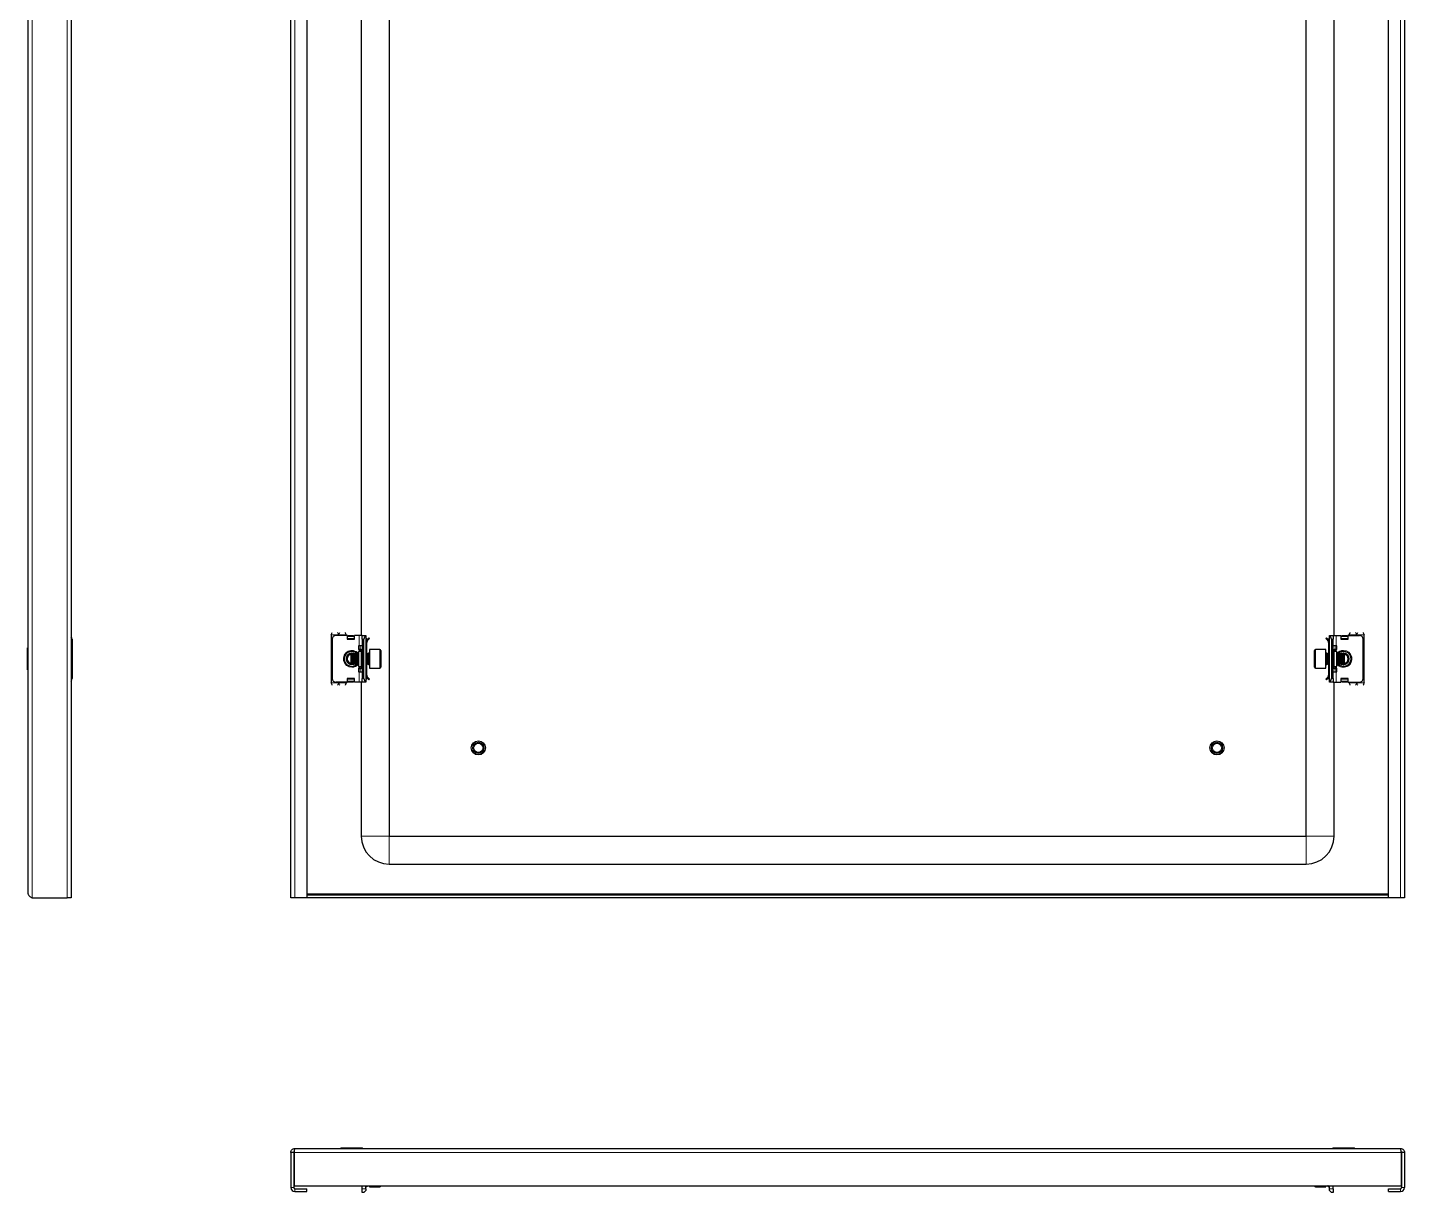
# Model space of a CAD drawing. Header units: millimetres. Extents: x -191 to 1603, y -702 to 1192.
# Drawn here: x 868 to 1603, y -702 to -81 of the extents above; entities that cross this region are included whole.
import ezdxf

# ---------------------------------------------------------------- set-up
doc = ezdxf.new("R2010")
doc.units = ezdxf.units.MM

msp = doc.modelspace()

# ---------------------------------------------------------------- linework, layer by layer
at = {"color": 7, "linetype": 'Continuous', "lineweight": 25}
for p, q in [((868.5, -542.7), (868.5, 1008.1)), ((891.5, 1010.2), (891.5, -544.8)), ((1008.66, -544.8), (1008.66, 1010.2)), ((1017.16, 1010.2), (1017.16, -544.8)), ((1594.16, -544.8), (1594.16, 1010.2)), ((1602.66, 1010.2), (1602.66, -544.8)), ((1061.16, 977.2), (1061.16, -511.8)), ((1550.16, -511.8), (1550.16, 977.2)), ((1046.16, -54.8), (1046.16, -404.8)), ((1565.16, -404.8), (1565.16, -54.8)), ((892, -406.8), (892, -427.8)), ((1030.16, -404.55), (1030.16, -430.05)), ((1030.66, -406.8), (1030.66, -427.8)), ((1038.66, -404.8), (1032.66, -404.8)), ((1038.16, -404.55), (1038.16, -404.8)), ((1038.66, -404.8), (1038.66, -406.8)), ((1038.86, -404.92), (1038.66, -404.92)), ((1038.66, -406.8), (1042.66, -406.8)), ((1038.86, -406.8), (1038.86, -404.92)), ((1038.91, -405.18), (1039.41, -404.82)), ((1039.41, -405.18), (1038.91, -405.53)), ((1038.91, -405.53), (1038.91, -405.18)), ((1038.91, -406.45), (1038.91, -405.53)), ((1038.91, -406.8), (1038.91, -406.45)), ((1039.41, -404.82), (1039.41, -405.18)), ((1039.41, -404.82), (1041.91, -404.82)), ((1039.41, -405.18), (1041.91, -405.18)), ((1041.91, -405.18), (1041.91, -404.82)), ((1041.91, -404.82), (1042.41, -405.18)), ((1042.41, -405.53), (1041.91, -405.18)), ((1042.41, -405.18), (1042.41, -405.53)), ((1042.41, -405.53), (1042.41, -406.45)), ((1042.41, -406.45), (1042.41, -406.8)), ((1042.66, -406.8), (1042.66, -404.8)), ((1045.16, -404.8), (1042.66, -404.8)), ((1044.66, -410.3), (1044.66, -412.3)), ((1045.16, -410.3), (1044.66, -410.3)), ((1046.66, -404.8), (1045.16, -404.8)), ((1046.66, -410.3), (1045.16, -410.3)), ((1046.66, -406.8), (1046.66, -404.8)), ((1046.66, -404.8), (1048.66, -404.8)), ((1046.66, -406.8), (1046.66, -427.8)), ((1047.66, -427.8), (1047.66, -406.8)), ((1048.66, -404.8), (1048.66, -405.07)), ((1048.66, -405.07), (1048.66, -429.53)), ((1048.66, -405.89), (1048.87, -406.09)), ((1049.16, -408.55), (1048.66, -408.55)), ((1049.16, -406.8), (1049.16, -407.26)), ((1049.16, -412.05), (1049.16, -408.55)), ((1049.24, -407.14), (1050.22, -406.16)), ((1049.6, -407.49), (1049.24, -407.14)), ((1049.6, -407.49), (1050.57, -406.51)), ((1050.22, -406.16), (1050.57, -406.51)), ((1561.1, -406.16), (1560.74, -406.51)), ((1561.72, -407.49), (1560.74, -406.51)), ((1562.07, -407.14), (1561.1, -406.16)), ((1561.72, -407.49), (1562.07, -407.14)), ((1562.16, -406.8), (1562.16, -407.19)), ((1562.16, -408.55), (1562.66, -408.55)), ((1562.16, -408.55), (1562.16, -412.05)), ((1562.45, -406.09), (1562.66, -405.89)), ((1562.66, -404.8), (1564.66, -404.8)), ((1562.66, -405.07), (1562.66, -404.8)), ((1562.66, -429.53), (1562.66, -405.07)), ((1563.66, -406.8), (1563.66, -427.8)), ((1564.66, -404.8), (1564.66, -406.8)), ((1564.66, -404.8), (1566.16, -404.8)), ((1564.66, -427.8), (1564.66, -406.8)), ((1566.16, -410.3), (1564.66, -410.3)), ((1566.16, -404.8), (1568.66, -404.8)), ((1566.66, -410.3), (1566.16, -410.3)), ((1566.66, -412.3), (1566.66, -410.3)), ((1568.66, -404.8), (1568.66, -406.8)), ((1568.66, -406.8), (1572.66, -406.8)), ((1568.91, -405.18), (1569.41, -404.82)), ((1569.41, -405.18), (1568.91, -405.53)), ((1568.91, -405.53), (1568.91, -405.18)), ((1568.91, -406.45), (1568.91, -405.53)), ((1568.91, -406.8), (1568.91, -406.45)), ((1569.41, -404.82), (1569.41, -405.18)), ((1569.41, -404.82), (1571.91, -404.82)), ((1569.41, -405.18), (1571.91, -405.18)), ((1571.91, -405.18), (1571.91, -404.82)), ((1571.91, -404.82), (1572.41, -405.18)), ((1572.41, -405.53), (1571.91, -405.18)), ((1572.41, -405.18), (1572.41, -405.53)), ((1572.41, -405.53), (1572.41, -406.45)), ((1572.41, -406.45), (1572.41, -406.8)), ((1572.46, -404.92), (1572.46, -406.8)), ((1572.66, -404.92), (1572.46, -404.92)), ((1572.66, -404.8), (1578.66, -404.8)), ((1572.66, -406.8), (1572.66, -404.8)), ((1573.16, -404.8), (1573.16, -404.55)), ((1580.66, -427.8), (1580.66, -406.8)), ((1581.16, -430.05), (1581.16, -404.55)), ((868.5, -411.51), (868.2, -411.51)), ((868.2, -419.44), (868.2, -411.51)), ((1040.97, -414.55), (1040.14, -414.74)), ((1041.21, -414.3), (1040.66, -414.85)), ((1040.66, -414.85), (1040.66, -419.56)), ((1041.27, -414.3), (1041.21, -414.3)), ((1041.21, -414.3), (1041.21, -420.07)), ((1041.66, -414.85), (1041.27, -414.3)), ((1041.27, -414.3), (1041.27, -416.15)), ((1041.27, -416.15), (1041.27, -420.3)), ((1041.82, -414.62), (1041.45, -414.56)), ((1042.05, -414.3), (1041.66, -414.85)), ((1041.66, -414.85), (1041.66, -416.37)), ((1041.66, -416.37), (1041.66, -419.75)), ((1042.27, -414.3), (1042.05, -414.3)), ((1042.05, -414.3), (1042.05, -416.15)), ((1042.05, -416.15), (1042.05, -420.3)), ((1042.66, -414.85), (1042.27, -414.3)), ((1042.27, -414.3), (1042.27, -416.15)), ((1042.27, -416.15), (1042.27, -420.3)), ((1042.49, -414.61), (1042.73, -414.75)), ((1043.05, -414.3), (1042.66, -414.85)), ((1042.66, -414.85), (1042.66, -416.37)), ((1042.66, -416.37), (1042.66, -419.75)), ((1043.27, -414.3), (1043.05, -414.3)), ((1043.05, -414.3), (1043.05, -416.15)), ((1043.05, -416.15), (1043.05, -420.3)), ((1043.66, -414.85), (1043.27, -414.3)), ((1043.27, -414.3), (1043.27, -416.15)), ((1043.27, -416.15), (1043.27, -420.3)), ((1044.05, -414.3), (1043.66, -414.85)), ((1043.66, -414.85), (1043.66, -416.37)), ((1043.66, -416.37), (1043.66, -419.75)), ((1044.27, -414.3), (1044.05, -414.3)), ((1044.05, -414.3), (1044.05, -416.15)), ((1044.05, -416.15), (1044.05, -420.3)), ((1044.66, -414.85), (1044.27, -414.3)), ((1044.27, -414.3), (1044.27, -416.15)), ((1044.27, -416.15), (1044.27, -420.3)), ((1044.66, -412.05), (1045.66, -412.05)), ((1044.66, -412.3), (1046.33, -413.27)), ((1046.16, -413.3), (1044.66, -413.3)), ((1044.66, -413.3), (1044.66, -421.3)), ((1045.66, -412.05), (1046.16, -412.05)), ((1046.16, -412.05), (1046.16, -413.17)), ((1049.16, -412.05), (1048.66, -412.05)), ((1049.05, -414.3), (1048.66, -414.85)), ((1049.27, -414.3), (1049.05, -414.3)), ((1049.05, -414.3), (1049.05, -416.15)), ((1049.05, -416.15), (1049.05, -420.3)), ((1049.16, -414.3), (1049.16, -412.05)), ((1049.66, -414.85), (1049.27, -414.3)), ((1049.27, -414.3), (1049.27, -416.15)), ((1049.27, -416.15), (1049.27, -420.3)), ((1050.05, -414.3), (1049.66, -414.85)), ((1049.66, -414.85), (1049.66, -416.37)), ((1049.66, -416.37), (1049.66, -419.75)), ((1050.41, -414.3), (1050.05, -414.3)), ((1050.05, -414.3), (1050.05, -416.15)), ((1050.05, -416.15), (1050.05, -420.3)), ((1056.06, -412.3), (1050.66, -412.3)), ((1050.66, -412.3), (1050.66, -421.92)), ((1056.66, -412.9), (1056.66, -421.37)), ((1554.66, -421.7), (1554.66, -412.9)), ((1560.66, -412.3), (1555.26, -412.3)), ((1560.66, -422.3), (1560.66, -412.3)), ((1561.27, -414.3), (1560.91, -414.3)), ((1561.66, -414.85), (1561.27, -414.3)), ((1561.27, -416.15), (1561.27, -414.3)), ((1561.27, -420.3), (1561.27, -416.15)), ((1562.05, -414.3), (1561.66, -414.85)), ((1561.66, -416.37), (1561.66, -414.85)), ((1561.66, -419.75), (1561.66, -416.37)), ((1562.27, -414.3), (1562.05, -414.3)), ((1562.05, -416.15), (1562.05, -414.3)), ((1562.05, -420.3), (1562.05, -416.15)), ((1562.66, -412.05), (1562.16, -412.05)), ((1562.16, -412.05), (1562.16, -414.3)), ((1562.66, -414.85), (1562.27, -414.3)), ((1562.27, -416.15), (1562.27, -414.3)), ((1562.27, -420.3), (1562.27, -416.15)), ((1564.98, -413.27), (1566.66, -412.3)), ((1565.16, -413.17), (1565.16, -412.05)), ((1565.16, -412.05), (1565.66, -412.05)), ((1566.66, -413.3), (1565.16, -413.3)), ((1565.66, -412.05), (1566.66, -412.05)), ((1566.66, -421.3), (1566.66, -413.3)), ((1567.05, -414.3), (1566.66, -414.85)), ((1567.27, -414.3), (1567.05, -414.3)), ((1567.05, -416.15), (1567.05, -414.3)), ((1567.05, -420.3), (1567.05, -416.15)), ((1567.66, -414.85), (1567.27, -414.3)), ((1567.27, -416.15), (1567.27, -414.3)), ((1567.27, -420.3), (1567.27, -416.15)), ((1568.05, -414.3), (1567.66, -414.85)), ((1567.66, -416.37), (1567.66, -414.85)), ((1567.66, -419.75), (1567.66, -416.37)), ((1568.27, -414.3), (1568.05, -414.3)), ((1568.05, -416.15), (1568.05, -414.3)), ((1568.05, -420.3), (1568.05, -416.15)), ((1568.66, -414.85), (1568.27, -414.3)), ((1568.27, -416.15), (1568.27, -414.3)), ((1568.27, -420.3), (1568.27, -416.15)), ((1568.58, -414.75), (1568.83, -414.61)), ((1569.05, -414.3), (1568.66, -414.85)), ((1568.66, -416.37), (1568.66, -414.85)), ((1568.66, -419.75), (1568.66, -416.37)), ((1569.27, -414.3), (1569.05, -414.3)), ((1569.05, -416.15), (1569.05, -414.3)), ((1569.05, -420.3), (1569.05, -416.15)), ((1569.66, -414.85), (1569.27, -414.3)), ((1569.27, -416.15), (1569.27, -414.3)), ((1569.27, -420.3), (1569.27, -416.15)), ((1569.87, -414.56), (1569.5, -414.62)), ((1570.05, -414.3), (1569.66, -414.85)), ((1569.66, -416.37), (1569.66, -414.85)), ((1569.66, -419.75), (1569.66, -416.37)), ((1570.1, -414.3), (1570.05, -414.3)), ((1570.05, -416.15), (1570.05, -414.3)), ((1570.05, -420.3), (1570.05, -416.15)), ((1570.66, -414.85), (1570.1, -414.3)), ((1570.1, -420.3), (1570.1, -414.3)), ((1571.18, -414.74), (1570.35, -414.55)), ((1570.66, -419.75), (1570.66, -414.85)), ((868.2, -423.08), (868.2, -419.44)), ((868.2, -423.08), (868.5, -423.08)), ((1040.66, -419.56), (1040.66, -419.75)), ((1040.66, -419.75), (1041.21, -420.3)), ((1041.21, -420.07), (1041.21, -420.3)), ((1041.21, -420.3), (1041.27, -420.3)), ((1041.27, -420.3), (1041.66, -419.75)), ((1041.66, -419.75), (1042.05, -420.3)), ((1042.05, -420.3), (1042.27, -420.3)), ((1042.27, -420.3), (1042.66, -419.75)), ((1042.73, -419.85), (1042.49, -419.99)), ((1042.66, -419.75), (1043.05, -420.3)), ((1043.05, -420.3), (1043.27, -420.3)), ((1043.27, -420.3), (1043.66, -419.75)), ((1043.66, -419.75), (1044.05, -420.3)), ((1044.05, -420.3), (1044.27, -420.3)), ((1044.27, -420.3), (1044.66, -419.75)), ((1044.66, -421.3), (1046.16, -421.3)), ((1046.33, -421.33), (1044.66, -422.3)), ((1044.66, -422.3), (1044.66, -424.3)), ((1045.66, -422.55), (1044.66, -422.55)), ((1044.66, -424.3), (1045.16, -424.3)), ((1045.16, -424.3), (1046.66, -424.3)), ((1046.16, -422.55), (1045.66, -422.55)), ((1046.16, -421.43), (1046.16, -422.55)), ((1048.66, -419.75), (1049.05, -420.3)), ((1048.66, -422.55), (1049.16, -422.55)), ((1049.05, -420.3), (1049.27, -420.3)), ((1049.16, -422.55), (1049.16, -420.3)), ((1049.16, -426.05), (1049.16, -422.55)), ((1049.27, -420.3), (1049.66, -419.75)), ((1049.66, -419.75), (1050.05, -420.3)), ((1050.05, -420.3), (1050.41, -420.3)), ((1050.66, -421.92), (1050.66, -422.3)), ((1050.66, -422.3), (1056.06, -422.3)), ((1056.66, -421.37), (1056.66, -421.7)), ((1555.26, -422.3), (1560.66, -422.3)), ((1560.91, -420.3), (1561.27, -420.3)), ((1561.27, -420.3), (1561.66, -419.75)), ((1561.66, -419.75), (1562.05, -420.3)), ((1562.05, -420.3), (1562.27, -420.3)), ((1562.16, -420.3), (1562.16, -422.55)), ((1562.16, -422.55), (1562.16, -426.05)), ((1562.16, -422.55), (1562.66, -422.55)), ((1562.27, -420.3), (1562.66, -419.75)), ((1564.66, -424.3), (1566.16, -424.3)), ((1566.66, -422.3), (1564.98, -421.33)), ((1565.16, -421.3), (1566.66, -421.3)), ((1565.16, -422.55), (1565.16, -421.43)), ((1565.66, -422.55), (1565.16, -422.55)), ((1566.66, -422.55), (1565.66, -422.55)), ((1566.16, -424.3), (1566.66, -424.3)), ((1566.66, -419.75), (1567.05, -420.3)), ((1566.66, -424.3), (1566.66, -422.3)), ((1567.05, -420.3), (1567.27, -420.3)), ((1567.27, -420.3), (1567.66, -419.75)), ((1567.66, -419.75), (1568.05, -420.3)), ((1568.05, -420.3), (1568.27, -420.3)), ((1568.27, -420.3), (1568.66, -419.75)), ((1568.83, -419.99), (1568.58, -419.85)), ((1568.66, -419.75), (1569.05, -420.3)), ((1569.05, -420.3), (1569.27, -420.3)), ((1569.27, -420.3), (1569.66, -419.75)), ((1569.66, -419.75), (1570.05, -420.3)), ((1570.05, -420.3), (1570.1, -420.3)), ((1570.1, -420.3), (1570.66, -419.75)), ((1038.66, -429.8), (1032.66, -429.8)), ((1038.16, -429.8), (1038.16, -430.05)), ((1042.66, -427.8), (1038.66, -427.8)), ((1038.66, -427.8), (1038.66, -429.8)), ((1038.66, -429.68), (1038.86, -429.68)), ((1038.86, -429.68), (1038.86, -427.8)), ((1038.91, -428.15), (1038.91, -427.8)), ((1038.91, -429.07), (1038.91, -428.15)), ((1038.91, -429.07), (1039.41, -429.42)), ((1038.91, -429.42), (1038.91, -429.07)), ((1039.41, -429.77), (1038.91, -429.42)), ((1041.91, -429.42), (1039.41, -429.42)), ((1039.41, -429.42), (1039.41, -429.77)), ((1041.91, -429.77), (1039.41, -429.77)), ((1041.91, -429.42), (1042.41, -429.07)), ((1041.91, -429.77), (1041.91, -429.42)), ((1042.41, -429.42), (1041.91, -429.77)), ((1042.41, -427.8), (1042.41, -428.15)), ((1042.41, -428.15), (1042.41, -429.07)), ((1042.41, -429.07), (1042.41, -429.42)), ((1042.66, -429.8), (1042.66, -427.8)), ((1045.16, -429.8), (1042.66, -429.8)), ((1046.66, -429.8), (1045.16, -429.8)), ((1046.16, -429.8), (1046.16, -511.8)), ((1046.66, -429.8), (1046.66, -427.8)), ((1048.66, -429.8), (1046.66, -429.8)), ((1049.16, -426.05), (1048.66, -426.05)), ((1048.87, -428.51), (1048.66, -428.71)), ((1048.66, -429.53), (1048.66, -429.8)), ((1049.16, -427.8), (1049.16, -427.41)), ((1049.6, -427.11), (1049.24, -427.46)), ((1049.24, -427.46), (1050.22, -428.44)), ((1049.6, -427.11), (1050.57, -428.09)), ((1050.22, -428.44), (1050.57, -428.09)), ((1561.72, -427.11), (1560.74, -428.09)), ((1561.1, -428.44), (1560.74, -428.09)), ((1562.07, -427.46), (1561.1, -428.44)), ((1561.72, -427.11), (1562.07, -427.46)), ((1562.16, -426.05), (1562.66, -426.05)), ((1562.16, -427.8), (1562.16, -427.34)), ((1562.66, -428.71), (1562.45, -428.51)), ((1562.66, -429.8), (1562.66, -429.53)), ((1564.66, -429.8), (1562.66, -429.8)), ((1564.66, -427.8), (1564.66, -429.8)), ((1564.66, -429.8), (1566.16, -429.8)), ((1565.16, -511.8), (1565.16, -429.8)), ((1566.16, -429.8), (1568.66, -429.8)), ((1568.66, -427.8), (1568.66, -429.8)), ((1572.66, -427.8), (1568.66, -427.8)), ((1568.91, -428.15), (1568.91, -427.8)), ((1568.91, -429.07), (1568.91, -428.15)), ((1568.91, -429.42), (1568.91, -429.07)), ((1568.91, -429.07), (1569.41, -429.42)), ((1569.41, -429.77), (1568.91, -429.42)), ((1569.41, -429.42), (1569.41, -429.77)), ((1571.91, -429.42), (1569.41, -429.42)), ((1571.91, -429.77), (1569.41, -429.77)), ((1571.91, -429.42), (1572.41, -429.07)), ((1571.91, -429.77), (1571.91, -429.42)), ((1572.41, -429.42), (1571.91, -429.77)), ((1572.41, -427.8), (1572.41, -428.15)), ((1572.41, -428.15), (1572.41, -429.07)), ((1572.41, -429.07), (1572.41, -429.42)), ((1572.46, -427.8), (1572.46, -429.68)), ((1572.46, -429.68), (1572.66, -429.68)), ((1572.66, -429.8), (1572.66, -427.8)), ((1572.66, -429.8), (1578.66, -429.8)), ((1573.16, -430.05), (1573.16, -429.8)), ((1061.16, -511.8), (1550.16, -511.8)), ((1061.16, -526.8), (1550.16, -526.8)), ((1594.16, -543.3), (1017.16, -543.3)), ((870.6, -544.8), (889.4, -544.8)), ((891.5, -544.8), (889.4, -544.8)), ((1010.76, -544.8), (1008.66, -544.8)), ((1017.16, -544.8), (1010.76, -544.8)), ((1594.16, -544.8), (1017.16, -544.8)), ((1600.56, -544.8), (1594.16, -544.8)), ((1602.66, -544.8), (1600.56, -544.8)), ((1010.16, -680.5), (1008.66, -680.5)), ((1008.66, -680.5), (1008.66, -699.3)), ((1010.16, -680.5), (1010.16, -699.3)), ((1010.36, -680.5), (1010.36, -698.4)), ((1010.76, -678.4), (1600.56, -678.4)), ((1035.37, -678.1), (1035.37, -678.4)), ((1035.37, -678.1), (1046.94, -678.1)), ((1046.94, -678.4), (1046.94, -678.1)), ((1564.37, -678.1), (1564.37, -678.4)), ((1564.37, -678.1), (1575.53, -678.1)), ((1575.53, -678.1), (1575.94, -678.1)), ((1575.94, -678.4), (1575.94, -678.1)), ((1600.96, -680.5), (1600.96, -698.4)), ((1602.66, -680.5), (1601.16, -680.5)), ((1601.16, -680.5), (1601.16, -699.3)), ((1602.66, -680.5), (1602.66, -699.3)), ((1010.36, -698.4), (1600.96, -698.4)), ((1010.76, -699.9), (1017.16, -699.9)), ((1010.76, -701.4), (1017.16, -701.4)), ((1017.16, -701.4), (1017.16, -699.9)), ((1046.66, -699.9), (1046.66, -698.4)), ((1046.66, -701.9), (1046.66, -699.9)), ((1047.66, -701.9), (1046.66, -701.9)), ((1047.66, -701.9), (1048.66, -700.9)), ((1048.66, -699.9), (1048.66, -698.4)), ((1049.16, -698.9), (1048.66, -698.9)), ((1048.66, -699.9), (1048.66, -700.9)), ((1050.66, -698.4), (1050.66, -698.9)), ((1050.66, -698.9), (1056.06, -698.9)), ((1555.26, -698.9), (1560.66, -698.9)), ((1560.66, -698.9), (1560.66, -698.4)), ((1562.16, -698.9), (1562.66, -698.9)), ((1562.66, -699.9), (1562.66, -698.4)), ((1562.66, -700.9), (1562.66, -699.9)), ((1562.66, -700.9), (1563.66, -701.9)), ((1564.66, -701.9), (1563.66, -701.9)), ((1564.66, -699.9), (1564.66, -698.4)), ((1564.66, -699.9), (1564.66, -701.9)), ((1594.16, -701.4), (1594.16, -699.9)), ((1594.16, -699.9), (1600.56, -699.9)), ((1594.16, -701.4), (1600.56, -701.4))]:
    msp.add_line(p, q, dxfattribs=at)
at = {"color": 8, "linetype": 'Continuous', "lineweight": 18}
for p, q in [((870.6, -544.8), (870.6, 1010.2)), ((889.4, -544.8), (889.4, 1010.2)), ((1010.76, 1010.2), (1010.76, -544.8)), ((1600.56, 1010.2), (1600.56, -544.8)), ((1030.16, -404.55), (1034.16, -404.55)), ((1034.16, -404.55), (1038.16, -404.55)), ((1042.41, -406.45), (1038.91, -406.45)), ((1045.16, -404.8), (1045.16, -410.3)), ((1045.66, -410.3), (1045.66, -412.05)), ((1047.66, -406.8), (1046.66, -406.8)), ((1048.66, -406.3), (1048.87, -406.09)), ((1048.66, -406.8), (1049.16, -406.8)), ((1562.66, -406.8), (1562.16, -406.8)), ((1562.66, -406.3), (1562.45, -406.09)), ((1564.66, -406.8), (1563.66, -406.8)), ((1565.66, -412.05), (1565.66, -410.3)), ((1566.16, -410.3), (1566.16, -404.8)), ((1572.41, -406.45), (1568.91, -406.45)), ((1573.16, -404.55), (1577.16, -404.55)), ((1581.16, -404.55), (1577.16, -404.55)), ((1046.16, -421.3), (1046.16, -413.3)), ((1050.41, -420.3), (1050.41, -414.3)), ((1056.06, -421.92), (1056.06, -412.3)), ((1555.26, -412.3), (1555.26, -422.3)), ((1560.91, -414.3), (1560.91, -420.07)), ((1565.16, -413.3), (1565.16, -421.3)), ((1045.16, -424.3), (1045.16, -429.8)), ((1045.66, -422.55), (1045.66, -424.3)), ((1056.06, -422.3), (1056.06, -421.92)), ((1560.91, -420.07), (1560.91, -420.3)), ((1565.66, -424.3), (1565.66, -422.55)), ((1566.16, -429.8), (1566.16, -424.3)), ((1030.16, -430.05), (1034.16, -430.05)), ((1038.16, -430.05), (1034.16, -430.05)), ((1038.91, -428.15), (1042.41, -428.15)), ((1046.66, -427.8), (1047.66, -427.8)), ((1048.66, -427.8), (1049.16, -427.8)), ((1048.66, -428.3), (1048.87, -428.51)), ((1562.66, -427.8), (1562.16, -427.8)), ((1562.66, -428.3), (1562.45, -428.51)), ((1563.66, -427.8), (1564.66, -427.8)), ((1568.91, -428.15), (1572.41, -428.15)), ((1577.16, -430.05), (1573.16, -430.05)), ((1581.16, -430.05), (1577.16, -430.05)), ((1061.16, -511.8), (1046.16, -511.8)), ((1061.16, -511.8), (1061.16, -526.8)), ((1550.16, -511.8), (1550.16, -526.8)), ((1550.16, -511.8), (1565.16, -511.8)), ((1594.16, -542.7), (1017.16, -542.7)), ((1010.36, -680.5), (1600.96, -680.5)), ((1010.16, -699.3), (1008.66, -699.3)), ((1010.76, -699.9), (1010.76, -701.4)), ((1046.66, -699.9), (1048.66, -699.9)), ((1056.06, -698.9), (1056.06, -698.4)), ((1555.26, -698.4), (1555.26, -698.9)), ((1562.66, -699.9), (1564.66, -699.9)), ((1600.56, -699.9), (1600.56, -701.4)), ((1601.16, -699.3), (1602.66, -699.3))]:
    msp.add_line(p, q, dxfattribs=at)
at = {"color": 7, "linetype": 'Continuous', "lineweight": 25, "flags": 128}
for points in [[(1041.45, -420.04), (1041.69, -420.01), (1041.82, -419.98)], [(1569.5, -419.98), (1569.62, -420.01), (1569.87, -420.04)]]:
    msp.add_lwpolyline(points, dxfattribs=at)
at = {"color": 7, "linetype": 'Continuous', "lineweight": 25}
for centre, radius in [((1108.66, -464.8), 3.75), ((1108.66, -464.8), 3), ((1108.66, -464.8), 2.5), ((1502.66, -464.8), 3.75), ((1502.66, -464.8), 3), ((1502.66, -464.8), 2.5)]:
    msp.add_circle(centre, radius, dxfattribs=at)
for centre, radius, start, end in [((890, -406.8), 2, 0, 41.40962), ((1032.66, -406.8), 2, 90, 180), ((1049.66, -406.8), 2, 120, 180), ((1048.16, -406.8), 1, 0, 45), ((1563.16, -406.8), 1, 135, 180), ((1561.66, -406.8), 2, 0, 60), ((1578.66, -406.8), 2, 0, 90), ((1041.16, -417.3), 4, 45.71765, 270), ((1041.16, -417.3), 3, 74.33161, 285.66839), ((1041.16, -417.3), 2.76, 111.7574, 265.98739), ((1041.16, -417.3), 2.45, 101.79772, 201.7574), ((1041.16, -417.3), 2.45, 201.7574, 258.20228), ((1046.16, -412.8), 0.5, 270, 0), ((1050.41, -414.05), 0.25, 270, 0), ((1056.06, -412.9), 0.6, 0, 90), ((1555.26, -412.9), 0.6, 90, 180), ((1560.91, -414.05), 0.25, 180, 270), ((1565.16, -412.8), 0.5, 180, 270), ((1570.16, -417.3), 4, 90, 134.28235), ((1570.16, -417.3), 4, 225.71765, 90), ((1570.16, -417.3), 3, 254.33161, 105.66839), ((1570.16, -417.3), 2.76, 274.01261, 68.2426), ((1570.16, -417.3), 2.45, 281.79772, 78.20228), ((1041.16, -417.3), 4, 270, 314.28235), ((1046.16, -421.8), 0.5, 0, 90), ((1050.41, -420.55), 0.25, 360, 90), ((1056.06, -421.7), 0.6, 270, 360), ((1555.26, -421.7), 0.6, 180, 270), ((1560.91, -420.55), 0.25, 90, 180), ((1565.16, -421.8), 0.5, 90, 180), ((890, -427.8), 2, 318.59038, 0), ((1032.66, -427.8), 2, 180, 270), ((1049.66, -427.8), 2, 180, 240), ((1048.16, -427.8), 1, 315, 0), ((1563.16, -427.8), 1, 180, 225), ((1561.66, -427.8), 2, 300, 0), ((1578.66, -427.8), 2, 270, 0), ((1061.16, -511.8), 15, 180, 270), ((1550.16, -511.8), 15, 270, 0), ((1010.76, -699.3), 2.1, 180, 270), ((1010.76, -699.3), 0.6, 180, 270), ((1056.06, -698.3), 0.6, 270, 350.40593), ((1555.26, -698.3), 0.6, 189.59407, 270), ((1600.56, -699.3), 2.1, 270, 0), ((1600.56, -699.3), 0.6, 270, 0)]:
    msp.add_arc(centre, radius, start, end, dxfattribs=at)
at = {"color": 8, "linetype": 'Continuous', "lineweight": 18}
for centre, start, end in [((1041.16, -417.3), 38.94244, 270), ((1570.16, -417.3), 218.94244, 90), ((1570.16, -417.3), 90, 141.05756), ((1041.16, -417.3), 270, 321.05756)]:
    msp.add_arc(centre, 4.5, start, end, dxfattribs=at)
at = {"color": 7, "linetype": 'Continuous', "lineweight": 25}
for points, knots in [([(1030.16, -404.55), (1030.25, -404.31), (1030.44, -403.82), (1030.64, -403.42), (1030.73, -403.23)], [0, 0, 0, 0, 0.502065, 1, 1, 1, 1]), ([(1033.59, -403.24), (1033.67, -403.39), (1033.84, -403.74), (1034.03, -404.23), (1034.14, -404.51), (1034.16, -404.55)], [0, 0, 0, 0, 0.4154826, 0.9171518, 1, 1, 1, 1]), ([(1034.16, -404.55), (1034.25, -404.31), (1034.44, -403.82), (1034.64, -403.42), (1034.73, -403.23)], [0, 0, 0, 0, 0.502065, 1, 1, 1, 1]), ([(1037.59, -403.24), (1037.67, -403.39), (1037.84, -403.74), (1038.03, -404.23), (1038.14, -404.51), (1038.16, -404.55)], [0, 0, 0, 0, 0.4154826, 0.9171518, 1, 1, 1, 1]), ([(1573.16, -404.55), (1573.21, -404.43), (1573.3, -404.19), (1573.44, -403.84), (1573.59, -403.51), (1573.68, -403.32), (1573.73, -403.23)], [0, 0, 0, 0, 0.247454, 0.50208, 0.749534, 1, 1, 1, 1]), ([(1576.59, -403.24), (1576.67, -403.39), (1576.84, -403.74), (1577.03, -404.23), (1577.14, -404.51), (1577.16, -404.55)], [0, 0, 0, 0, 0.4154826, 0.9171518, 1, 1, 1, 1]), ([(1577.16, -404.55), (1577.25, -404.31), (1577.44, -403.82), (1577.64, -403.42), (1577.73, -403.23)], [0, 0, 0, 0, 0.502065, 1, 1, 1, 1]), ([(1580.59, -403.24), (1580.67, -403.39), (1580.84, -403.74), (1581.03, -404.23), (1581.14, -404.51), (1581.16, -404.55)], [0, 0, 0, 0, 0.415483, 0.917152, 1, 1, 1, 1]), ([(1049.24, -407.14), (1049.09, -407.32), (1048.79, -407.7), (1048.66, -408.23), (1048.66, -408.51), (1048.66, -408.55)], [0, 0, 0, 0, 0.461863, 0.923726, 1, 1, 1, 1]), ([(1049.6, -407.49), (1049.48, -407.64), (1049.29, -407.87), (1049.18, -408.25), (1049.16, -408.45), (1049.16, -408.55)], [0, 0, 0, 0, 0.485042, 0.738404, 1, 1, 1, 1]), ([(1562.16, -408.55), (1562.14, -408.36), (1562.11, -408.07), (1561.92, -407.72), (1561.79, -407.57), (1561.72, -407.49)], [0, 0, 0, 0, 0.485042, 0.738404, 1, 1, 1, 1]), ([(1562.66, -408.55), (1562.63, -408.31), (1562.58, -407.82), (1562.29, -407.37), (1562.1, -407.16), (1562.07, -407.14)], [0, 0, 0, 0, 0.461863, 0.923726, 1, 1, 1, 1]), ([(1030.73, -431.36), (1030.65, -431.2), (1030.48, -430.86), (1030.28, -430.37), (1030.17, -430.09), (1030.16, -430.05)], [0, 0, 0, 0, 0.415483, 0.917152, 1, 1, 1, 1]), ([(1034.16, -430.05), (1034.06, -430.29), (1033.87, -430.78), (1033.68, -431.18), (1033.59, -431.37)], [0, 0, 0, 0, 0.502065, 1, 1, 1, 1]), ([(1034.73, -431.36), (1034.65, -431.2), (1034.48, -430.86), (1034.28, -430.37), (1034.17, -430.09), (1034.16, -430.05)], [0, 0, 0, 0, 0.415483, 0.917152, 1, 1, 1, 1]), ([(1038.16, -430.05), (1038.11, -430.17), (1038.02, -430.41), (1037.87, -430.76), (1037.73, -431.09), (1037.63, -431.28), (1037.59, -431.37)], [0, 0, 0, 0, 0.247454, 0.50208, 0.749534, 1, 1, 1, 1]), ([(1048.66, -426.05), (1048.68, -426.29), (1048.73, -426.77), (1049.02, -427.23), (1049.22, -427.44), (1049.24, -427.46)], [0, 0, 0, 0, 0.461863, 0.923726, 1, 1, 1, 1]), ([(1049.16, -426.05), (1049.18, -426.24), (1049.21, -426.53), (1049.4, -426.88), (1049.53, -427.03), (1049.6, -427.11)], [0, 0, 0, 0, 0.485042, 0.738404, 1, 1, 1, 1]), ([(1561.72, -427.11), (1561.84, -426.96), (1562.02, -426.73), (1562.14, -426.35), (1562.15, -426.15), (1562.16, -426.05)], [0, 0, 0, 0, 0.485042, 0.738404, 1, 1, 1, 1]), ([(1562.07, -427.46), (1562.23, -427.27), (1562.53, -426.9), (1562.65, -426.37), (1562.66, -426.09), (1562.66, -426.05)], [0, 0, 0, 0, 0.461863, 0.923726, 1, 1, 1, 1]), ([(1573.73, -431.36), (1573.65, -431.2), (1573.48, -430.86), (1573.28, -430.37), (1573.17, -430.09), (1573.16, -430.05)], [0, 0, 0, 0, 0.415483, 0.917152, 1, 1, 1, 1]), ([(1577.16, -430.05), (1577.06, -430.29), (1576.87, -430.78), (1576.68, -431.18), (1576.59, -431.37)], [0, 0, 0, 0, 0.5020654, 1, 1, 1, 1]), ([(1577.73, -431.36), (1577.65, -431.2), (1577.48, -430.86), (1577.28, -430.37), (1577.17, -430.09), (1577.16, -430.05)], [0, 0, 0, 0, 0.415483, 0.917152, 1, 1, 1, 1]), ([(1581.16, -430.05), (1581.06, -430.29), (1580.87, -430.78), (1580.68, -431.18), (1580.59, -431.37)], [0, 0, 0, 0, 0.502065, 1, 1, 1, 1]), ([(868.5, -542.7), (868.5, -542.88), (868.55, -543.05), (868.76, -543.4), (868.91, -543.57), (869.31, -543.93), (869.54, -544.1), (870.05, -544.45), (870.32, -544.62), (870.6, -544.8)], [0, 0, 0, 0, 0.25, 0.25, 0.5, 0.5, 0.75, 0.75, 1, 1, 1, 1]), ([(1008.66, -680.5), (1008.66, -680.22), (1008.71, -679.95), (1008.92, -679.44), (1009.08, -679.21), (1009.47, -678.82), (1009.7, -678.66), (1010.21, -678.45), (1010.48, -678.4), (1010.76, -678.4)], [0, 0, 0, 0, 0.25, 0.25, 0.5, 0.5, 0.75, 0.75, 1, 1, 1, 1]), ([(1010.16, -680.5), (1010.17, -680.42), (1010.19, -680.26), (1010.29, -680.07), (1010.39, -680.04), (1010.42, -680.03)], [0, 0, 0, 0, 0.432796, 0.865566, 1, 1, 1, 1]), ([(1010.76, -678.4), (1010.72, -678.4), (1010.69, -678.45), (1010.62, -678.66), (1010.59, -678.82), (1010.52, -679.21), (1010.49, -679.44), (1010.42, -679.95), (1010.39, -680.22), (1010.36, -680.5)], [0, 0, 0, 0, 0.25, 0.25, 0.5, 0.5, 0.75, 0.75, 1, 1, 1, 1]), ([(1600.56, -678.4), (1600.84, -678.4), (1601.11, -678.45), (1601.62, -678.66), (1601.85, -678.82), (1602.24, -679.21), (1602.39, -679.44), (1602.6, -679.95), (1602.66, -680.22), (1602.66, -680.5)], [0, 0, 0, 0, 0.25, 0.25, 0.5, 0.5, 0.75, 0.75, 1, 1, 1, 1]), ([(1600.96, -680.5), (1600.92, -680.22), (1600.89, -679.95), (1600.82, -679.44), (1600.79, -679.21), (1600.72, -678.82), (1600.69, -678.66), (1600.62, -678.45), (1600.59, -678.4), (1600.56, -678.4)], [0, 0, 0, 0, 0.25, 0.25, 0.5, 0.5, 0.75, 0.75, 1, 1, 1, 1]), ([(1600.9, -680.02), (1600.93, -680.04), (1601.1, -680.14), (1601.13, -680.34), (1601.16, -680.5)], [0, 0, 0, 0, 0.207713, 1, 1, 1, 1]), ([(1049.07, -698.4), (1048.98, -698.45), (1048.75, -698.6), (1048.67, -698.77), (1048.66, -698.88), (1048.66, -698.9)], [0, 0, 0, 0, 0.331346, 0.905226, 1, 1, 1, 1]), ([(1049.47, -698.4), (1049.4, -698.46), (1049.27, -698.57), (1049.18, -698.74), (1049.16, -698.84), (1049.16, -698.9)], [0, 0, 0, 0, 0.360365, 0.675069, 1, 1, 1, 1]), ([(1562.16, -698.9), (1562.14, -698.8), (1562.1, -698.64), (1561.96, -698.48), (1561.88, -698.41), (1561.86, -698.4)], [0, 0, 0, 0, 0.60297, 0.917931, 1, 1, 1, 1]), ([(1562.66, -698.9), (1562.64, -698.8), (1562.6, -698.63), (1562.36, -698.47), (1562.25, -698.4)], [0, 0, 0, 0, 0.57413, 1, 1, 1, 1])]:
    msp.add_open_spline(points, degree=3, knots=knots, dxfattribs=at)

doc.saveas('drawing.dxf')
